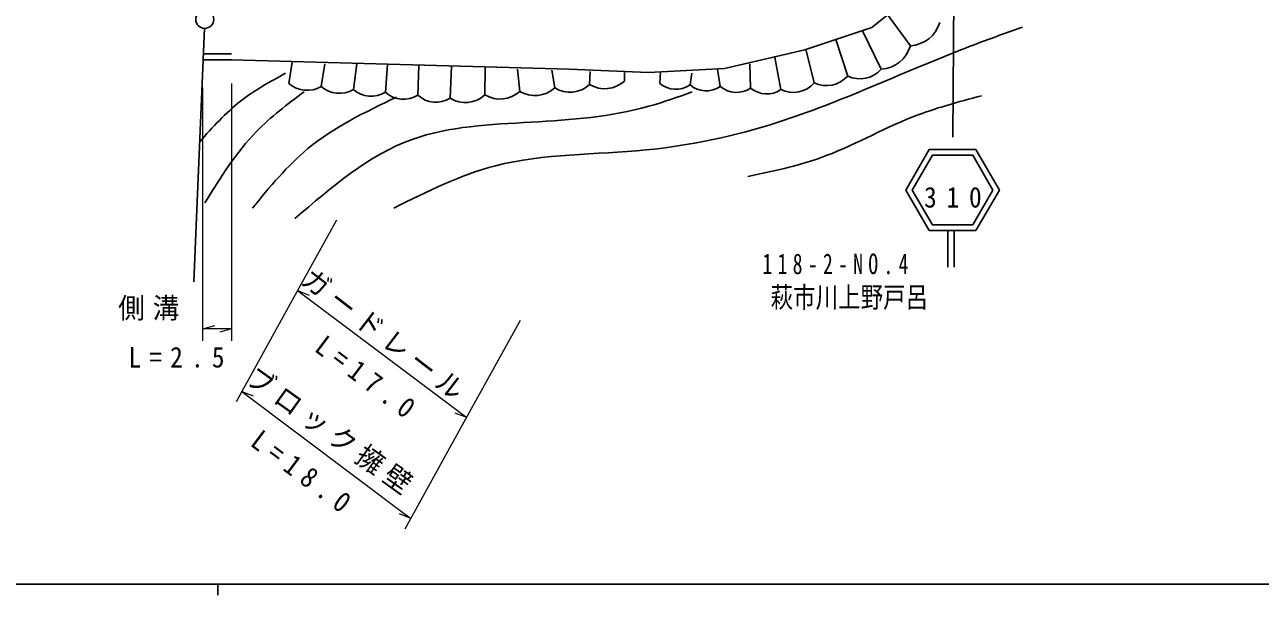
# Model space of a CAD drawing. Units: millimetres, scale not verified. Extents: x 40000 to 680000, y 20000 to 380000.
# Drawn here: x 150835 to 260651, y 204000 to 254696 of the extents above; entities that cross this region are included whole.
import ezdxf
from ezdxf.enums import TextEntityAlignment as Align

# ---------------------------------------------------------------- set-up
doc = ezdxf.new("R2010")
doc.units = ezdxf.units.MM
doc.header["$LTSCALE"] = 1000
for name, color, linetype, lineweight in [('M-BGD', 7, 'Continuous', 25), ('M-BMK-SRVR', 3, 'Continuous', 25), ('M-STR-HTXT', 7, 'Continuous', 13), ('M-STR-STRC', 7, 'Continuous', 25), ('M-TTL-BAND', 7, 'Continuous', 25)]:
    doc.layers.add(name, color=color, linetype=linetype, lineweight=lineweight)
doc.styles.add('ＭＳ ゴシック', font='')
doc.styles.get('ＭＳ ゴシック').set_extended_font_data('MS Gothic')

msp = doc.modelspace()

# ---------------------------------------------------------------- linework, layer by layer
at = {"layer": 'M-BGD'}
for p, q in [((229554, 252819), (227578, 255530)), ((226945, 250734), (225284, 254140)), ((223979, 250131), (222921, 253375)), ((169222, 251576), (166688, 251583)), ((169224, 252101), (166709, 252108)), ((199226, 250746), (169222, 251576)), ((218047, 248926), (217498, 251776)), ((221013, 249529), (220279, 252402)), ((174320, 249482), (174598, 251359)), ((177184, 249218), (177518, 251220)), ((180048, 248954), (180368, 251220)), ((182912, 248690), (183079, 251151)), ((185777, 248426), (185860, 251081)), ((188641, 248161), (188780, 251012)), ((191741, 248467), (191769, 250873)), ((194842, 248773), (194619, 250734)), ((197942, 249079), (197678, 250664)), ((201043, 249385), (201084, 250525)), ((204143, 249691), (204143, 250456)), ((207271, 249482), (207349, 250525)), ((209965, 249343), (210129, 250386)), ((212659, 249204), (212423, 250734)), ((215353, 249065), (215274, 251220))]:
    msp.add_line(p, q, dxfattribs=at)
msp.add_lwpolyline([(199226, 250746), (206276, 250448), (213017, 250796), (220176, 252472), (226134, 254462), (231625, 258886), (234170, 267150)], dxfattribs=at)
for centre, radius, start, end in [((229364, 255732), 2919, 273.73557, 343.54226), ((226755, 253646), 2919, 273.73557, 343.54226), ((225060, 252410), 2522, 244.61209, 318.35188), ((175928, 251260), 2397, 227.86044, 301.60025), ((199288, 251299), 2596, 238.76437, 312.50417), ((202389, 251605), 2596, 238.76437, 312.50417), ((208711, 251209), 2248, 230.17552, 303.91531), ((211405, 251070), 2248, 230.17552, 303.91531), ((219128, 251205), 2522, 244.61209, 318.35188), ((222094, 251807), 2522, 244.61209, 318.35188), ((178792, 250995), 2397, 227.86044, 301.60025), ((181656, 250731), 2397, 227.86044, 301.60025), ((184521, 250467), 2397, 227.86044, 301.60025), ((187385, 250203), 2397, 227.86044, 301.60025), ((189987, 250381), 2596, 238.76437, 312.50417), ((193087, 250687), 2596, 238.76437, 312.50417), ((196188, 250993), 2596, 238.76437, 312.50417), ((214099, 250931), 2248, 230.17552, 303.91531), ((216792, 250792), 2248, 230.17552, 303.91531)]:
    msp.add_arc(centre, radius, start, end, dxfattribs=at)
for points, knots in [([(183642, 238407), (186601, 239881), (189559, 241354), (192680, 242163), (196970, 243275), (201566, 243132), (206061, 243572), (210068, 243964), (213995, 244820), (217799, 246037), (223363, 247817), (228661, 250371), (234114, 252492), (235903, 253189), (237708, 253838), (239513, 254488)], [0, 0, 0, 0, 1, 1, 1, 2, 2, 2, 3, 3, 3, 4, 4, 4, 5, 5, 5, 5]), ([(166389, 244295), (167538, 245582), (168687, 246869), (170026, 247915), (171250, 248871), (172634, 249625), (174017, 250380)], [0, 0, 0, 0, 1, 1, 1, 2, 2, 2, 2]), ([(166857, 238877), (168243, 241120), (169629, 243363), (171435, 245215), (172705, 246518), (174183, 247627), (175660, 248736)], [0, 0, 0, 0, 1, 1, 1, 2, 2, 2, 2]), ([(171083, 238407), (172629, 240289), (174175, 242172), (176012, 243689), (178326, 245601), (181101, 246934), (183877, 248267)], [0, 0, 0, 0, 1, 1, 1, 2, 2, 2, 2]), ([(174839, 237468), (178131, 240295), (181424, 243123), (185285, 244511), (188556, 245687), (192234, 245830), (195849, 246037), (199419, 246241), (202926, 246507), (206296, 247445), (207601, 247809), (208885, 248272), (210169, 248736)], [0, 0, 0, 0, 1, 1, 1, 2, 2, 2, 3, 3, 3, 4, 4, 4, 4]), ([(215099, 241224), (217285, 241674), (219472, 242123), (221555, 242868), (224364, 243872), (226986, 245413), (229771, 246506), (231750, 247283), (233812, 247834), (235875, 248384)], [0, 0, 0, 0, 1, 1, 1, 2, 2, 2, 3, 3, 3, 3])]:
    msp.add_open_spline(points, degree=3, knots=knots, dxfattribs=at)
at = {"layer": 'M-BMK-SRVR'}
msp.add_lwpolyline([(166803, 254387), (166113, 237556), (165880, 231864)], dxfattribs=at)
msp.add_circle((166835, 255174), 800, dxfattribs=at)
at = {"layer": 'M-STR-HTXT'}
for p, q in [((169222, 249476), (169222, 226614)), ((166671, 226614), (166671, 249082)), ((178547, 237321), (174578, 230153)), ((175087, 231071), (190120, 219788)), ((175087, 231071), (176103, 230676)), ((174578, 230153), (169622, 221201)), ((189611, 218870), (194905, 228431)), ((166671, 227664), (167721, 227958)), ((169222, 227664), (166671, 227664)), ((169222, 227664), (168172, 227370)), ((170131, 222120), (185164, 210837)), ((170131, 222120), (171147, 221725)), ((190120, 219788), (189103, 220184)), ((184655, 209918), (189611, 218870)), ((185164, 210837), (184147, 211232))]:
    msp.add_line(p, q, dxfattribs=at)
at = {"layer": 'M-STR-STRC'}
for p, q in [((233421, 259114), (233329, 244712)), ((231221, 243609), (235379, 243609)), ((231221, 236407), (235379, 236407)), ((232872, 233148), (232872, 236407)), ((233446, 236407), (233446, 233148))]:
    msp.add_line(p, q, dxfattribs=at)
for points in [[(231221, 236407), (229142, 240008), (231221, 243609)], [(235379, 243609), (237458, 240008), (235379, 236407)]]:
    msp.add_lwpolyline(points, dxfattribs=at)
msp.add_lwpolyline([(235088, 236911), (236876, 240008), (235088, 243105), (231512, 243105), (229724, 240008), (231512, 236911)], close=True, dxfattribs=at)
at = {"layer": 'M-TTL-BAND'}
for p, q in [((40000, 205000), (579000, 205000)), ((168000, 205000), (168000, 204000))]:
    msp.add_line(p, q, dxfattribs=at)

# ---------------------------------------------------------------- texts
at = {"layer": 'M-STR-HTXT', "char_height": 1833, "attachment_point": 7, "style": 'ＭＳ ゴシック'}
for s, insert, rotation in [('\\T1.26;\\W0.95;ガードレール', (175214, 231681), 322.5), ('\\T1.62;\\W0.9;L=17.0', (176465, 225739), 323.1), ('\\T1.26;\\W0.95;ブロック擁壁', (170212, 222802), 324.4), ('\\T1.62;\\W0.9;L=18.0', (170759, 217343), 323.1)]:
    msp.add_mtext(s, dxfattribs=dict(at, insert=insert, rotation=rotation))
for s, insert in [('\\T1.29;\\W0.95;側溝', (159141, 228407)), ('\\T1.65;\\W0.9;L=2.5', (160062, 224209))]:
    msp.add_mtext(s, dxfattribs=dict(at, insert=insert))
at = {"layer": 'M-STR-STRC', "style": 'ＭＳ ゴシック', "width": 0.8}
msp.add_text('萩市川上野戸呂', height=1833, dxfattribs=at).set_placement((217127, 229014), align=Align.BOTTOM_LEFT)
at = {"layer": 'M-STR-STRC', "char_height": 1833, "attachment_point": 7, "style": 'ＭＳ ゴシック'}
for s, insert in [('\\T1.78;\\W0.9;310', (230770, 238423)), ('\\T1.54;\\W0.7;118-2-NO.4', (216405, 232504))]:
    msp.add_mtext(s, dxfattribs=dict(at, insert=insert))

doc.saveas('drawing.dxf')
